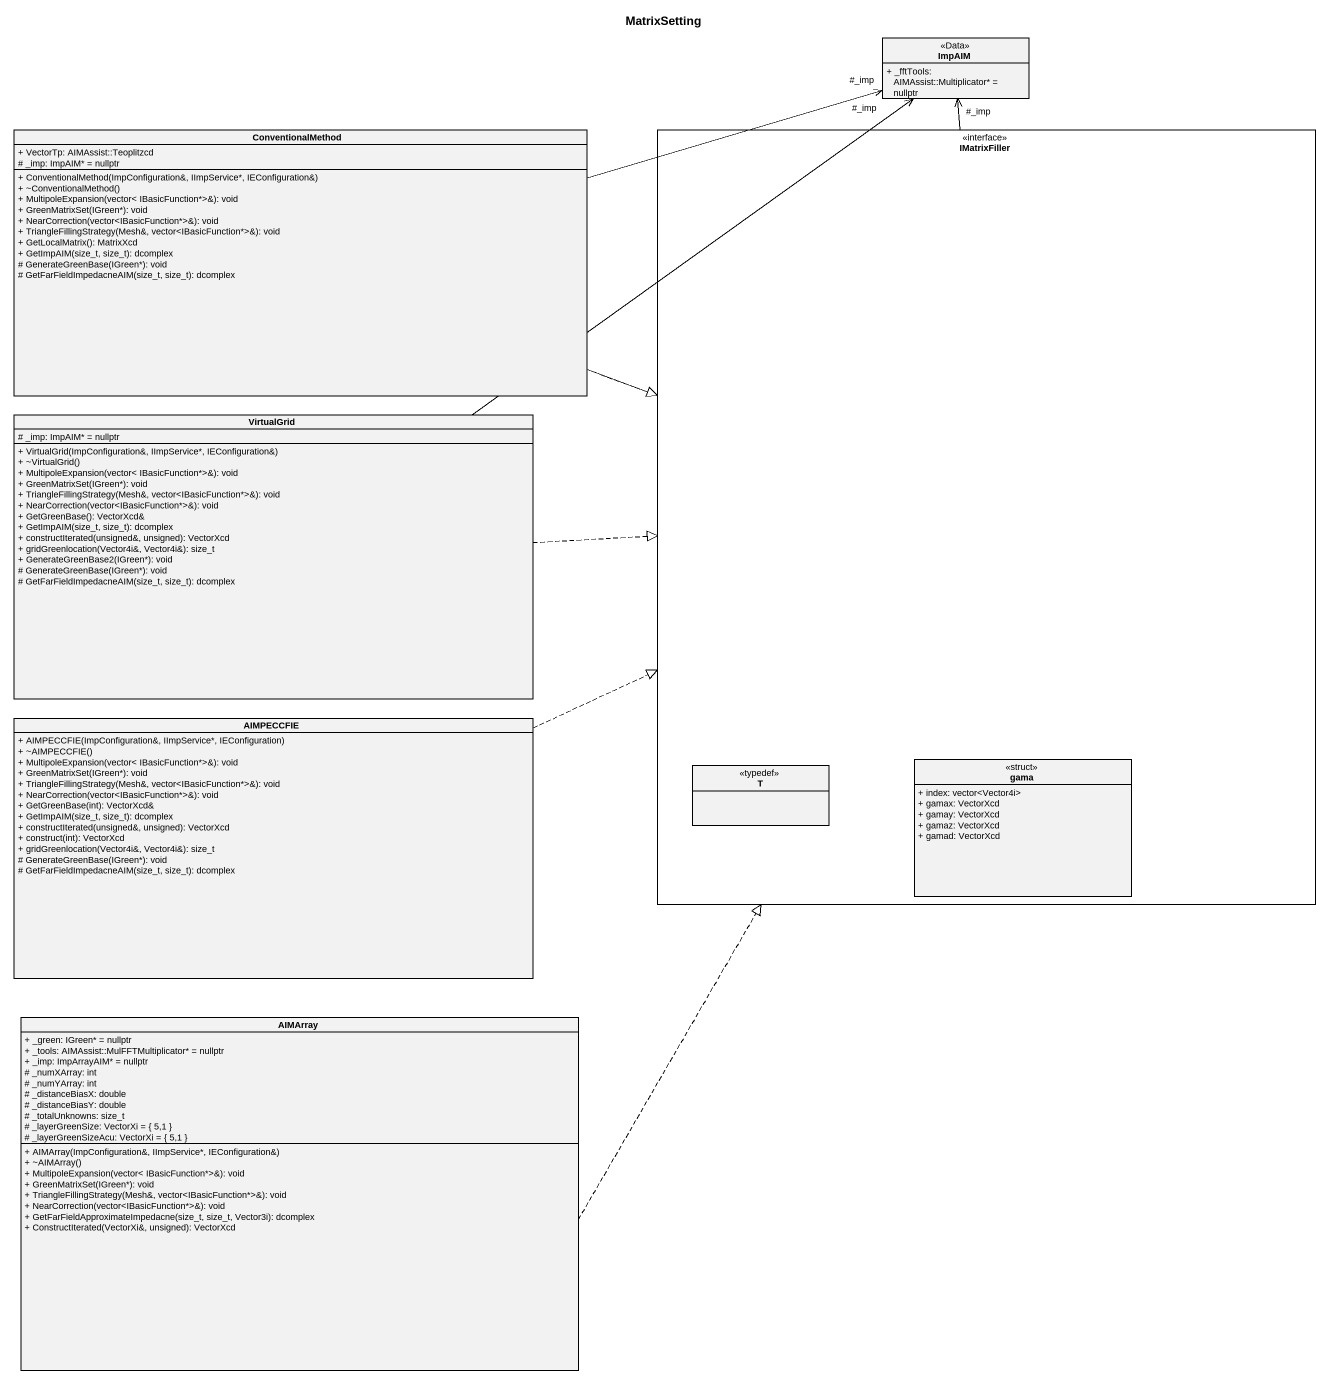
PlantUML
@startuml
title MatrixSetting
hide circle
hide empty members
skinparam classAttributeIconSize 0
class ImpAIM <<Data>> {
  + _fftTools: AIMAssist::Multiplicator* = nullptr
}
class ConventionalMethod {
  + VectorTp: AIMAssist::Teoplitzcd
  # _imp: ImpAIM* = nullptr
  + ConventionalMethod(ImpConfiguration&, IImpService*, IEConfiguration&)
  + ~ConventionalMethod()
  + MultipoleExpansion(vector< IBasicFunction*>&): void
  + GreenMatrixSet(IGreen*): void
  + NearCorrection(vector<IBasicFunction*>&): void
  + TriangleFillingStrategy(Mesh&, vector<IBasicFunction*>&): void
  + GetLocalMatrix(): MatrixXcd
  + GetImpAIM(size_t, size_t): dcomplex
  # GenerateGreenBase(IGreen*): void
  # GetFarFieldImpedacneAIM(size_t, size_t): dcomplex
}
rectangle IMatrixFiller <<interface>> {
  class gama <<struct>> {
    + index: vector<Vector4i>
    + gamax: VectorXcd
    + gamay: VectorXcd
    + gamaz: VectorXcd
    + gamad: VectorXcd
  }
  class T <<typedef>>
}
class VirtualGrid {
  # _imp: ImpAIM* = nullptr
  + VirtualGrid(ImpConfiguration&, IImpService*, IEConfiguration&)
  + ~VirtualGrid()
  + MultipoleExpansion(vector< IBasicFunction*>&): void
  + GreenMatrixSet(IGreen*): void
  + TriangleFillingStrategy(Mesh&, vector<IBasicFunction*>&): void
  + NearCorrection(vector<IBasicFunction*>&): void
  + GetGreenBase(): VectorXcd&
  + GetImpAIM(size_t, size_t): dcomplex
  + constructIterated(unsigned&, unsigned): VectorXcd
  + gridGreenlocation(Vector4i&, Vector4i&): size_t
  + GenerateGreenBase2(IGreen*): void
  # GenerateGreenBase(IGreen*): void
  # GetFarFieldImpedacneAIM(size_t, size_t): dcomplex
}
class AIMPECCFIE {
  + AIMPECCFIE(ImpConfiguration&, IImpService*, IEConfiguration)
  + ~AIMPECCFIE()
  + MultipoleExpansion(vector< IBasicFunction*>&): void
  + GreenMatrixSet(IGreen*): void
  + TriangleFillingStrategy(Mesh&, vector<IBasicFunction*>&): void
  + NearCorrection(vector<IBasicFunction*>&): void
  + GetGreenBase(int): VectorXcd&
  + GetImpAIM(size_t, size_t): dcomplex
  + constructIterated(unsigned&, unsigned): VectorXcd
  + construct(int): VectorXcd
  + gridGreenlocation(Vector4i&, Vector4i&): size_t
  # GenerateGreenBase(IGreen*): void
  # GetFarFieldImpedacneAIM(size_t, size_t): dcomplex
}
class AIMArray {
  + _green: IGreen* = nullptr
  + _tools: AIMAssist::MulFFTMultiplicator* = nullptr
  + _imp: ImpArrayAIM* = nullptr
  # _numXArray: int
  # _numYArray: int
  # _distanceBiasX: double
  # _distanceBiasY: double
  # _totalUnknowns: size_t
  # _layerGreenSize: VectorXi = { 5,1 }
  # _layerGreenSizeAcu: VectorXi = { 5,1 }
  + AIMArray(ImpConfiguration&, IImpService*, IEConfiguration&)
  + ~AIMArray()
  + MultipoleExpansion(vector< IBasicFunction*>&): void
  + GreenMatrixSet(IGreen*): void
  + TriangleFillingStrategy(Mesh&, vector<IBasicFunction*>&): void
  + NearCorrection(vector<IBasicFunction*>&): void
  + GetFarFieldApproximateImpedacne(size_t, size_t, Vector3i): dcomplex
  + ConstructIterated(VectorXi&, unsigned): VectorXcd
}
ConventionalMethod -right-> "#_imp" ImpAIM
ConventionalMethod -right-|> IMatrixFiller
ConventionalMethod .right.|> IMatrixFiller
IMatrixFiller -up-> "#_imp" ImpAIM
VirtualGrid -up-> "#_imp" ImpAIM
VirtualGrid .right.|> IMatrixFiller
AIMPECCFIE .right.|> IMatrixFiller
AIMArray .up.|> IMatrixFiller
@enduml
